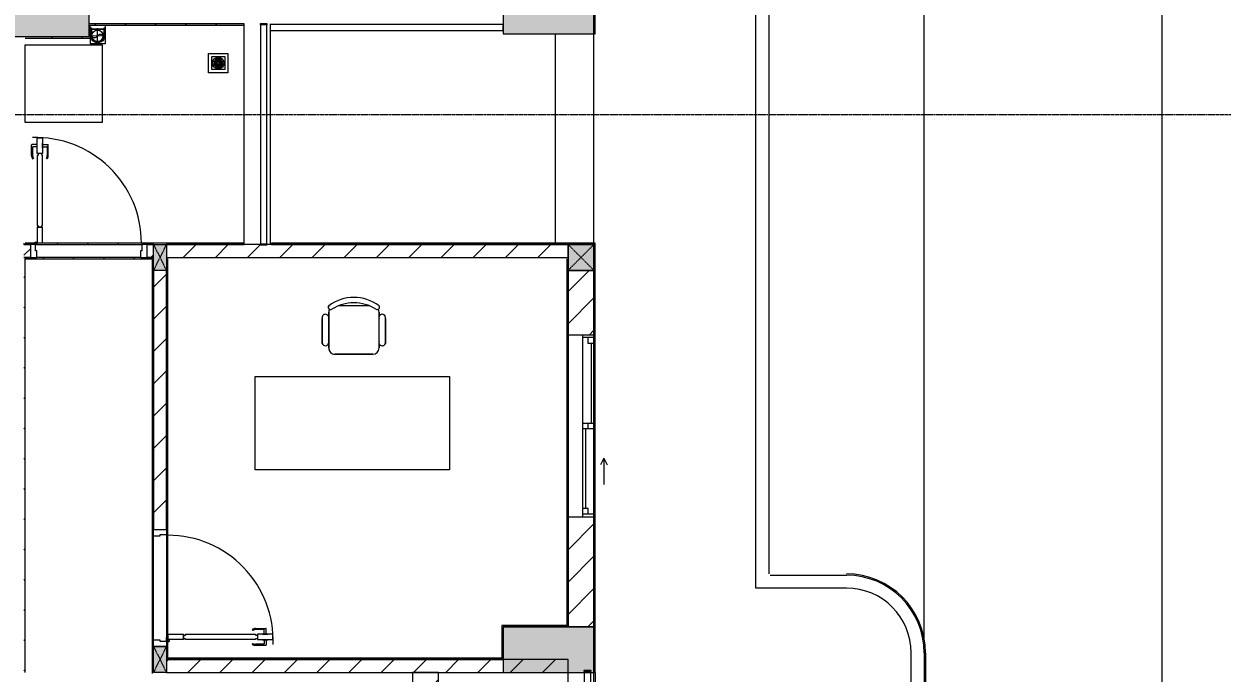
# Model space of a CAD drawing. Header units: millimetres. Extents: x 5356 to 209803, y -16346 to 109894.
# Drawn here: x 122853 to 132101, y 40232 to 45237 of the extents above; entities that cross this region are included whole.
import ezdxf

# ---------------------------------------------------------------- set-up
doc = ezdxf.new("R2010")
doc.units = ezdxf.units.MM
for name, pattern in [('Dash', [6, 3, -3]), ('Grid Line', [22.225, 12.7, -3.175, 3.175, -3.175]), ('IMPORT-CENTER _3_', [10.16, 6.35, -1.27, 1.27, -1.27])]:
    doc.linetypes.add(name, pattern=pattern)
for name, color, linetype, lineweight in [('0-1', 7, 'Continuous', 5), ('A-ANNO-DIMS', 211, 'Continuous', 9), ('A-ANNO-DIMS-220', 211, 'Continuous', 9), ('A-DETL-GENF-1', 9, 'Continuous', 9), ('A-DOOR-1', 9, 'Continuous', 9), ('A-FLOR', 192, 'Continuous', 9), ('A-FLOR-1', 9, 'Continuous', 9), ('A-FLOR-HRAL', 11, 'Continuous', 9), ('A-FLOR-HRAL-1', 9, 'Continuous', 9), ('A-GLAZ', 151, 'Continuous', 9), ('A-WALL', 113, 'Continuous', 9), ('A-WALL-1', 253, 'Continuous', 18), ('A-WALL-2', 9, 'Continuous', 9), ('A-WALL-3', 113, 'Continuous', 18), ('A-WALL-PATT-1', 10, 'Continuous', 9), ('A-WALL-PATT-2', 9, 'Continuous', 9), ('A-WALL-PATT-3', 111, 'Continuous', 9), ('G-IMPT', 8, 'Continuous', 9), ('G-IMPT-1', 9, 'Continuous', 9), ('G-IMPT-2', 8, 'IMPORT-CENTER _3_', 9), ('I-FURN', 30, 'Continuous', 9), ('I-FURN-1', 9, 'Continuous', 9), ('I-WALL-1', 253, 'Continuous', 18), ('I-WALL-3', 2, 'Continuous', 18), ('M-EQPM', 50, 'Continuous', 9), ('S-BEAM-1', 9, 'Continuous', 9), ('S-COLS', 52, 'Continuous', 9), ('S-COLS-1', 254, 'Continuous', 5), ('S-COLS-2', 253, 'Continuous', 18), ('S-COLS-3', 9, 'Continuous', 9), ('S-COLS-4', 52, 'Continuous', 18), ('S-COLS-5', 52, 'Dash', 9), ('S-COLS-HDLN', 52, 'Dash', 9), ('S-COLS-HDLN-1', 9, 'Dash', 9), ('S-GRID-1', 1, 'Grid Line', 9)]:
    doc.layers.add(name, color=color, linetype=linetype, lineweight=lineweight)
doc.styles.add('Arial_2', font='arial_0.ttf', dxfattribs={"width": 0.9, "height": 660})
doc.dimstyles.new('1_Dim_chi_tiet_khu_đất_2', dxfattribs={"dimscale": 304.8, "dimtxt": 673.371204, "dimasz": 0.866142, "dimexe": 0.721785, "dimexo": 0.0625, "dimgap": 0.072178, "dimtad": 1, "dimdec": 0, "dimrnd": 5, "dimzin": 0, "dimdsep": 46, "dimtxsty": 'Arial_2', "dimblk1": 'OBLIQUE', "dimblk2": 'OBLIQUE', "dimsah": 1, "dimcen": 0.09, "dimdle": 0.721785, "dimazin": 0, "dimtfac": 1, "dimtdec": 4, "dimtix": 1, "dimtmove": 0, "dimatfit": 3, "dimfxl": 2.165354, "dimfxlon": 1, "dimtvp": 1, "dimtolj": 1, "dimtzin": 0, "dimarcsym": 2})
pattern_1 = [(45, (0, 0), (-124.4508, 124.4508), [])]
pattern_2 = [(45, (0, 0), (-116.67262, 116.67262), [])]

# ---------------------------------------------------------------- blocks, each defined once
blk = doc.blocks.new('M_Concrete-Rectangular-Column2 - 400x1300-812637-TKCS_MB ĐỊNH VỊ MỐC TỌA ĐỘ CÔNG TRÌNH')
at = {"layer": 'S-COLS-3'}
blk.add_hatch(color=256, dxfattribs=at).paths.add_polyline_path([(-650, 200), (-650, -200), (650, -200), (650, 200), (164.4, 200)])
at = {"layer": 'S-COLS-2'}
for p, q in [((-650, 200), (650, 200)), ((-650, -200), (-650, 200)), ((650, 200), (650, -200)), ((650, -200), (-650, -200))]:
    blk.add_line(p, q, dxfattribs=at)
blk = doc.blocks.new('NCV_TKTC_KET CAU_rvt-1-TKCS_MB ĐỊNH VỊ MỐC TỌA ĐỘ CÔNG TRÌNH')
at = {"layer": 'S-COLS-1'}
blk.add_hatch(color=256, dxfattribs=at).paths.add_polyline_path([(127227.6, 45161.9), (127252.6, 45161.9), (127252.6, 45511.9), (127227.6, 45511.9), (127227.6, 45506.9), (127177.6, 45506.9), (127177.6, 45511.9), (126552.6, 45511.9), (126552.6, 45161.9), (127177.6, 45161.9)])
h = blk.add_hatch(color=256, dxfattribs=at)
h.paths.add_polyline_path([(126552.4, 40236.9), (127252.4, 40236.9), (127252.4, 40586.9), (126552.4, 40586.9)])
h.paths.add_polyline_path([(127227.6, 40243.7), (127177.6, 40243.7), (127177.6, 40253.7), (127227.6, 40253.7)])
at = {"layer": 'A-FLOR-1'}
for p, q in [((124752.6, 45235.3), (126552.6, 45235.3)), ((127252.6, 43546.9), (127252.6, 45161.9)), ((127252.5, 40236.9), (127252.5, 40586.9))]:
    blk.add_line(p, q, dxfattribs=at)
at = {"layer": 'S-BEAM-1'}
for p, q in [((126552.5, 45186.9), (126552.5, 45235.3)), ((124752.6, 45186.9), (126552.5, 45186.9)), ((126952.6, 45161.9), (126952.6, 43546.9)), ((127252.6, 43546.9), (127252.6, 45161.9))]:
    blk.add_line(p, q, dxfattribs=at)
at = {"layer": 'S-COLS-2'}
for p, q in [((126552.6, 45511.9), (126552.6, 45161.9)), ((127252.6, 45161.9), (127252.6, 45511.9)), ((126552.6, 45161.9), (127252.6, 45161.9)), ((127252.4, 40586.9), (126552.4, 40586.9)), ((126552.4, 40586.9), (126552.4, 40236.9)), ((127252.4, 40236.9), (127252.4, 40586.9)), ((126552.4, 40236.9), (127252.4, 40236.9))]:
    blk.add_line(p, q, dxfattribs=at)
at = {"layer": 'S-COLS-3'}
blk.add_blockref('M_Concrete-Rectangular-Column2 - 400x1300-812637-TKCS_MB ĐỊNH VỊ MỐC TỌA ĐỘ CÔNG TRÌNH', (122702.6, 45336.9), dxfattribs=at)
blk = doc.blocks.new('DOOR_CW_01 CANH MO-PANEL KINH - DIW_01-900x2200-CỬA GỖ VÂN LAMINATE-553375-TKCS_MB ĐỊNH VỊ MỐC TỌA ĐỘ CÔNG TRÌNH')
at = {"layer": 'A-DETL-GENF-1'}
for p, q in [((-397, -182), (-397, -62)), ((-397, -62), (-357, -62)), ((-357, -62), (-357, -182)), ((-357, -182), (-397, -182)), ((-391, -196), (-391, -182)), ((-391, -182), (-363, -182)), ((-363, -182), (-363, -196)), ((-397, -196), (-391, -196)), ((-397, -738), (-397, -196)), ((-357, -196), (-363, -196)), ((-357, -196), (-357, -738)), ((-442, -737), (-442, -816.5)), ((-434, -799.5), (-434, -737)), ((-433.9, -711.2), (-427.3, -715.8)), ((-397, -738), (-391, -738)), ((-391, -752), (-391, -738)), ((-357, -738), (-363, -738)), ((-363, -738), (-363, -752)), ((-320.1, -711.2), (-326.7, -715.8)), ((-320, -799.5), (-320, -737)), ((-312, -737), (-312, -816.5)), ((-399, -820.5), (-438, -820.5)), ((-399, -803.5), (-430, -803.5)), ((-399, -792.2), (-399, -831.8)), ((-397, -792.2), (-399, -792.2)), ((-399, -831.8), (-397, -831.8)), ((-357, -752), (-397, -752)), ((-397, -752), (-397, -872)), ((-397, -792.2), (-397, -831.8)), ((-363, -752), (-391, -752)), ((-357, -872), (-357, -752)), ((-357, -792.2), (-357, -831.8)), ((-357, -792.2), (-355, -792.2)), ((-355, -831.8), (-357, -831.8)), ((-355, -792.2), (-355, -831.8)), ((-355, -803.5), (-324, -803.5)), ((-355, -820.5), (-316, -820.5)), ((-397, -872), (-357, -872))]:
    blk.add_line(p, q, dxfattribs=at)
blk.add_circle((-407, -60), 10, dxfattribs=at)
for centre, radius, start, end in [((-407, -60), 814, 268, 0), ((-397, -737), 45, 145, 180), ((-397, -737), 37, 145, 180), ((-357, -737), 37, 0, 35), ((-357, -737), 45, 360, 35), ((-438, -816.5), 4, 180, 270), ((-430, -799.5), 4, 180, 270), ((-324, -799.5), 4, 270, 0), ((-316, -816.5), 4, 270, 0)]:
    blk.add_arc(centre, radius, start, end, dxfattribs=at)
at = {"layer": 'A-DOOR-1'}
for p, q in [((-450, -50), (-450, 50)), ((-450, 50), (-400, 50)), ((-400, 50), (-400, 0)), ((400, 0), (400, 50)), ((400, 50), (450, 50)), ((450, 50), (450, -50)), ((-410, -50), (-450, -50)), ((-410, 0), (-410, -50)), ((-400, 0), (-410, 0)), ((-407, -50), (-382, -50)), ((410, 0), (400, 0)), ((410, -50), (410, 0)), ((450, -50), (410, -50))]:
    blk.add_line(p, q, dxfattribs=at)
blk = doc.blocks.new('BAN LV A - BAN LV A_dwg_ban hoc2-348006-TKCS_MB ĐỊNH VỊ MỐC TỌA ĐỘ CÔNG TRÌNH')
at = {"layer": 'I-FURN'}
for p, q in [((-194.4, 388.8), (-194.4, 113.4)), ((145.8, 437.4), (-145.8, 437.4)), ((194.4, 113.4), (194.4, 388.8)), ((-243, 354.4), (-243, 162)), ((194.4, 351.4), (194.4, 150.8)), ((243.7, 162), (243.7, 354.4)), ((-120.5, 64.8), (120.5, 64.8))]:
    blk.add_line(p, q, dxfattribs=at)
at = {"layer": 'I-FURN', "flags": 128}
blk.add_lwpolyline([(-737.8, 610.5), (-737.8, 1330.5), (-154.9, 1330.5), (762.2, 1330.5), (762.2, 610.5)], close=True, dxfattribs=at)
at = {"layer": 'I-FURN'}
for centre, radius, start, end in [((-218.7, 347.3), 25.3, 343.7398, 163.7398), ((-145.8, 388.8), 48.6, 90, 180), ((145.8, 388.8), 48.6, 360, 90), ((219.4, 347.3), 25.3, 16.2602, 170.70537), ((-218.7, 154.9), 25.3, 163.7398, 16.2602), ((-180.2, 75.4), 17.8, 57.97259, 216.69006), ((-145.8, 113.4), 48.6, 180, 207.58444), ((180.2, 75.4), 17.8, 323.30994, 122.02741), ((145.8, 113.4), 48.6, 332.41556, 0), ((219.4, 154.9), 25.3, 189.29463, 16.2602), ((0, 324), 324, 233.1301, 306.8699), ((0, 359.3), 318.2, 237.57575, 302.42425)]:
    blk.add_arc(centre, radius, start, end, dxfattribs=at)
blk = doc.blocks.new('BAN LV A - BAN LV A_dwg-348005-TKCS_MB ĐỊNH VỊ MỐC TỌA ĐỘ CÔNG TRÌNH')
at = {"extrusion": (0, 0, -1), "zscale": -1, "rotation": 180}
blk.add_blockref('BAN LV A - BAN LV A_dwg_ban hoc2-348006-TKCS_MB ĐỊNH VỊ MỐC TỌA ĐỘ CÔNG TRÌNH', (-729, 1383.7), dxfattribs=at)
blk = doc.blocks.new('BAN LV A - BAN LV A-401069-TKCS_MB ĐỊNH VỊ MỐC TỌA ĐỘ CÔNG TRÌNH')
at = {"layer": 'I-FURN-1'}
for p, q in [((-8.8, -53.2), (1491.2, -53.2)), ((-8.8, -773.2), (-8.8, -53.2)), ((1491.2, -53.2), (1491.2, -773.2)), ((1491.2, -773.2), (-8.8, -773.2)), ((534.6, -1029.3), (534.6, -994.9)), ((583.2, -946.3), (874.8, -946.3)), ((923.4, -994.9), (923.4, -1032.3)), ((486, -1221.7), (486, -1029.3)), ((972.7, -1029.3), (972.7, -1221.7)), ((534.6, -1270.3), (534.6, -1235.9)), ((923.4, -1232.9), (923.4, -1270.3))]:
    blk.add_line(p, q, dxfattribs=at)
for centre, radius, start, end in [((510.3, -1036.4), 25.3, 16.2602, 163.7398), ((583.2, -994.9), 48.6, 90, 180), ((874.8, -994.9), 48.6, 0, 90), ((948.4, -1036.4), 25.3, 16.2602, 170.70537), ((510.3, -1228.8), 25.3, 163.7398, 343.7398), ((548.9, -1308.3), 17.8, 119.40397, 216.69006), ((583.2, -1270.3), 48.6, 180, 207.58444), ((874.8, -1270.3), 48.6, 332.41556, 0), ((909.2, -1308.3), 17.8, 323.30994, 60.59603), ((948.4, -1228.8), 25.3, 189.29463, 16.2602), ((729, -1059.7), 324, 233.1301, 306.8699)]:
    blk.add_arc(centre, radius, start, end, dxfattribs=at)
at = {"extrusion": (0, 0, -1), "zscale": -1, "rotation": 180}
blk.add_blockref('BAN LV A - BAN LV A_dwg-348005-TKCS_MB ĐỊNH VỊ MỐC TỌA ĐỘ CÔNG TRÌNH', (0, 0), dxfattribs=at)
blk = doc.blocks.new('MAY GIAT - MAY GIAT_dwg-V84-TKCS_MB ĐỊNH VỊ MỐC TỌA ĐỘ CÔNG TRÌNH')
at = {"layer": 'G-IMPT-1', "flags": 128}
blk.add_lwpolyline([(5, 596.6), (5, 2.3), (605, 2.3), (605, 596.6)], close=True, dxfattribs=at)
blk = doc.blocks.new('MAY GIAT - MAY GIAT-V89-TKCS_MB ĐỊNH VỊ MỐC TỌA ĐỘ CÔNG TRÌNH')
at = {"layer": 'I-FURN-1'}
for p, q in [((5, -2.3), (605, -2.3)), ((5, -596.6), (5, -2.3)), ((605, -2.3), (605, -596.6)), ((605, -596.6), (5, -596.6))]:
    blk.add_line(p, q, dxfattribs=at)
at = {"extrusion": (0, 0, -1), "zscale": -1, "rotation": 180}
blk.add_blockref('MAY GIAT - MAY GIAT_dwg-V84-TKCS_MB ĐỊNH VỊ MỐC TỌA ĐỘ CÔNG TRÌNH', (0, 0), dxfattribs=at)
blk = doc.blocks.new('Railing - 50 x 10mm-457210-TKCS_MB ĐỊNH VỊ MỐC TỌA ĐỘ CÔNG TRÌNH')
at = {"layer": 'A-FLOR-HRAL-1'}
for p, q in [((25, 5), (-25, 5)), ((-25, 5), (-25, -5)), ((25, -5), (25, 5)), ((-25, -5), (25, -5))]:
    blk.add_line(p, q, dxfattribs=at)
blk = doc.blocks.new('Railing - Railing-852084-TKCS_MB ĐỊNH VỊ MỐC TỌA ĐỘ CÔNG TRÌNH')
at = {"layer": 'A-FLOR-HRAL-1'}
for p, q in [((101769.1, 35969.6), (101769.1, 34280.8)), ((101819.1, 34280.8), (101819.1, 35969.6))]:
    blk.add_line(p, q, dxfattribs=at)
at = {"extrusion": (0, 0, -1), "zscale": -1}
for p in [(-101794.1, 35974.6), (-101794.1, 34275.8)]:
    blk.add_blockref('Railing - 50 x 10mm-457210-TKCS_MB ĐỊNH VỊ MỐC TỌA ĐỘ CÔNG TRÌNH', p, dxfattribs=at)
blk = doc.blocks.new('G1_SOF - BO TRU - 100x200-V64-TKCS_MB ĐỊNH VỊ MỐC TỌA ĐỘ CÔNG TRÌNH')
at = {"layer": 'S-COLS-3'}
blk.add_hatch(color=256, dxfattribs=at).paths.add_polyline_path([(-50, -100), (50, -100), (50, 100), (-50, 100)])
at = {"layer": 'S-COLS-2'}
for p, q in [((-50, 100), (50, 100)), ((-50, -100), (-50, 100)), ((50, 100), (50, -100)), ((50, -100), (-50, -100))]:
    blk.add_line(p, q, dxfattribs=at)
at = {"layer": 'S-COLS-HDLN-1'}
for p, q in [((50, -100), (-50, 100)), ((-50, -100), (50, 100))]:
    blk.add_line(p, q, dxfattribs=at)
blk = doc.blocks.new('DOOR_CW_01 CANH MO-PANEL KINH - DIG_01-900x2200-CỬA NHÔM KÍNH-400868-TKCS_MB ĐỊNH VỊ MỐC TỌA ĐỘ CÔNG TRÌNH')
at = {"layer": 'A-DETL-GENF-1'}
for p, q in [((-397, 872), (-357, 872)), ((-397, 752), (-397, 872)), ((-357, 872), (-357, 752)), ((-442, 737), (-442, 816.5)), ((-399, 820.5), (-438, 820.5)), ((-434, 799.5), (-434, 737)), ((-399, 803.5), (-430, 803.5)), ((-399, 831.8), (-397, 831.8)), ((-399, 792.2), (-399, 831.8)), ((-397, 792.2), (-399, 792.2)), ((-397, 792.2), (-397, 831.8)), ((-357, 752), (-397, 752)), ((-363, 752), (-391, 752)), ((-391, 752), (-391, 738)), ((-363, 738), (-363, 752)), ((-357, 792.2), (-357, 831.8)), ((-355, 831.8), (-357, 831.8)), ((-357, 792.2), (-355, 792.2)), ((-355, 792.2), (-355, 831.8)), ((-355, 820.5), (-316, 820.5)), ((-355, 803.5), (-324, 803.5)), ((-320, 799.5), (-320, 737)), ((-312, 737), (-312, 816.5)), ((-433.9, 711.2), (-427.3, 715.8)), ((-397, 738), (-391, 738)), ((-397, 738), (-397, 196)), ((-357, 738), (-363, 738)), ((-357, 196), (-357, 738)), ((-320.1, 711.2), (-326.7, 715.8)), ((-397, 196), (-391, 196)), ((-391, 196), (-391, 182)), ((-357, 196), (-363, 196)), ((-363, 182), (-363, 196)), ((-357, 182), (-397, 182)), ((-397, 182), (-397, 62)), ((-391, 182), (-363, 182)), ((-357, 62), (-357, 182)), ((-397, 62), (-357, 62))]:
    blk.add_line(p, q, dxfattribs=at)
blk.add_circle((-407, 60), 10, dxfattribs=at)
for centre, radius, start, end in [((-407, 60), 814, 360, 92), ((-438, 816.5), 4, 90, 180), ((-430, 799.5), 4, 90, 180), ((-324, 799.5), 4, 360, 90), ((-316, 816.5), 4, 0, 90), ((-397, 737), 45, 180, 215), ((-397, 737), 37, 180, 215), ((-357, 737), 37, 325, 0), ((-357, 737), 45, 325, 0)]:
    blk.add_arc(centre, radius, start, end, dxfattribs=at)
at = {"layer": 'A-DOOR-1'}
for p, q in [((-410, 50), (-450, 50)), ((-450, 50), (-450, -50)), ((-410, 0), (-410, 50)), ((-400, 0), (-410, 0)), ((-407, 50), (-382, 50)), ((-400, -50), (-400, 0)), ((410, 0), (400, 0)), ((400, 0), (400, -50)), ((450, 50), (410, 50)), ((410, 50), (410, 0)), ((450, -50), (450, 50)), ((-450, -50), (-400, -50)), ((400, -50), (450, -50))]:
    blk.add_line(p, q, dxfattribs=at)
blk = doc.blocks.new('NCV_TKTC_TANG 1_rvt-1-TKCS_MB ĐỊNH VỊ MỐC TỌA ĐỘ CÔNG TRÌNH')
at = {"layer": 'A-WALL-PATT-1'}
h = blk.add_hatch(dxfattribs=at)
h.set_pattern_fill('FP_2', color=256, style=0, pattern_type=2)
h.set_pattern_definition(pattern_1)
h.paths.add_polyline_path([(123852.6, 43436.9), (123852.6, 43536.9), (123802.6, 43536.9), (123802.6, 43436.9)])
h.paths.add_polyline_path([(122852.6, 43436.9), (122902.6, 43436.9), (122902.6, 43536.9), (122852.6, 43536.9), (122852.6, 43486.9)])
h = blk.add_hatch(dxfattribs=at)
h.set_pattern_fill('FP_2', color=256, style=0, pattern_type=2)
h.set_pattern_definition(pattern_1)
h.paths.add_polyline_path([(123952.6, 43436.9), (127052.6, 43436.9), (127052.6, 43536.9), (124727.6, 43536.9), (124727.6, 43531.5), (124677.6, 43531.5), (124677.6, 43536.9), (123952.6, 43536.9)])
h = blk.add_hatch(dxfattribs=at)
h.set_pattern_fill('FP_2', color=256, style=0, pattern_type=2)
h.set_pattern_definition(pattern_1)
h.paths.add_polyline_path([(123952.6, 41337.3), (123952.6, 43336.5), (123852.6, 43336.5), (123852.6, 41337.3), (123902.6, 41337.3)])
h = blk.add_hatch(dxfattribs=at)
h.set_pattern_fill('FP_2', color=256, style=0, pattern_type=2)
h.set_pattern_definition(pattern_1)
h.paths.add_polyline_path([(123952.6, 40236.9), (127052.6, 40236.9), (127052.6, 40336.9), (123952.6, 40336.9)])
at = {"layer": 'A-WALL-PATT-2'}
h = blk.add_hatch(dxfattribs=at)
h.set_pattern_fill('FP_3', color=256, style=0, pattern_type=2)
h.set_pattern_definition(pattern_2)
h.paths.add_polyline_path([(123373.7, 45226.9), (124552.6, 45226.9), (124552.6, 45236.9), (123352.6, 45236.9), (123352.6, 45226.9), (123362.6, 45226.9)])
h = blk.add_hatch(dxfattribs=at)
h.set_pattern_fill('FP_3', color=256, style=0, pattern_type=2)
h.set_pattern_definition(pattern_2)
h.paths.add_polyline_path([(123352.6, 45136.9), (123362.6, 45136.9), (123362.6, 45226.9), (123352.6, 45226.9)])
h = blk.add_hatch(dxfattribs=at)
h.set_pattern_fill('FP_3', color=256, style=0, pattern_type=2)
h.set_pattern_definition(pattern_2)
h.paths.add_polyline_path([(123362.6, 45126.9), (123362.6, 45136.9), (122862.6, 45136.9), (122862.6, 45126.9), (123352.6, 45126.9)])
h = blk.add_hatch(dxfattribs=at)
h.set_pattern_fill('FP_3', color=256, style=0, pattern_type=2)
h.set_pattern_definition(pattern_2)
h.paths.add_polyline_path([(123802.6, 43536.9), (124552.6, 43536.9), (124552.6, 43546.9), (122852.6, 43546.9), (122852.6, 43536.9), (123762.6, 43536.9)])
h = blk.add_hatch(dxfattribs=at)
h.set_pattern_fill('FP_3', color=256, style=0, pattern_type=2)
h.set_pattern_definition(pattern_2)
h.paths.add_polyline_path([(122862.6, 40236.9), (122862.6, 43436.9), (122852.6, 43436.9), (122852.6, 40236.9)])
h = blk.add_hatch(dxfattribs=at)
h.set_pattern_fill('FP_3', color=256, style=0, pattern_type=2)
h.set_pattern_definition(pattern_2)
h.paths.add_polyline_path([(122862.6, 43426.9), (123842.6, 43426.9), (123842.6, 43436.9), (122862.6, 43436.9)])
h = blk.add_hatch(dxfattribs=at)
h.set_pattern_fill('FP_3', color=256, style=0, pattern_type=2)
h.set_pattern_definition(pattern_2)
h.paths.add_polyline_path([(123852.6, 40226.9), (123852.6, 43436.9), (123842.6, 43436.9), (123842.6, 40226.9)])
h = blk.add_hatch(dxfattribs=at)
h.set_pattern_fill('FP_3', color=256, style=0, pattern_type=2)
h.set_pattern_definition(pattern_2)
h.paths.add_polyline_path([(123952.6, 40346.9), (123962.6, 40346.9), (123962.6, 43426.9), (123952.6, 43426.9), (123952.6, 40436.9)])
h = blk.add_hatch(dxfattribs=at)
h.set_pattern_fill('FP_3', color=256, style=0, pattern_type=2)
h.set_pattern_definition(pattern_2)
h.paths.add_polyline_path([(127042.6, 40586.9), (127052.6, 40586.9), (127052.6, 43426.9), (127042.6, 43426.9), (127042.6, 40596.9)])
h = blk.add_hatch(dxfattribs=at)
h.set_pattern_fill('FP_3', color=256, style=0, pattern_type=2)
h.set_pattern_definition(pattern_2)
h.paths.add_polyline_path([(126542.6, 40586.9), (127042.6, 40586.9), (127042.6, 40596.9), (126542.6, 40596.9)])
h = blk.add_hatch(dxfattribs=at)
h.set_pattern_fill('FP_3', color=256, style=0, pattern_type=2)
h.set_pattern_definition(pattern_2)
h.paths.add_polyline_path([(126552.6, 40346.9), (126552.6, 40586.9), (126542.6, 40586.9), (126542.6, 40346.9)])
h = blk.add_hatch(dxfattribs=at)
h.set_pattern_fill('FP_3', color=256, style=0, pattern_type=2)
h.set_pattern_definition(pattern_2)
h.paths.add_polyline_path([(123978.9, 40336.9), (126552.6, 40336.9), (126552.6, 40346.9), (123952.6, 40346.9), (123952.6, 40336.9)])
at = {"layer": 'A-WALL-1'}
for p, q in [((122902.6, 43536.9), (122852.6, 43536.9)), ((123852.6, 43536.9), (123802.6, 43536.9)), ((124677.6, 43536.9), (123952.6, 43536.9)), ((127052.6, 43536.9), (124727.6, 43536.9)), ((127052.6, 43436.9), (127052.6, 43536.9)), ((122852.6, 43436.9), (122902.6, 43436.9)), ((123802.6, 43436.9), (123852.6, 43436.9)), ((123952.6, 43436.9), (127052.6, 43436.9)), ((123852.6, 43336.5), (123852.6, 41337.3)), ((123952.6, 43336.5), (123852.6, 43336.5)), ((123952.6, 41337.3), (123952.6, 43336.5)), ((127052.6, 40336.9), (123952.6, 40336.9)), ((127052.6, 40236.9), (127052.6, 40336.9)), ((123952.6, 40236.9), (127052.6, 40236.9))]:
    blk.add_line(p, q, dxfattribs=at)
at = {"layer": 'A-WALL-2'}
for p, q in [((124552.6, 43546.9), (124552.6, 45226.9)), ((124752.6, 45236.9), (124752.6, 43536.9))]:
    blk.add_line(p, q, dxfattribs=at)
at = {"layer": 'I-WALL-1'}
for p, q in [((124552.6, 45236.9), (123352.6, 45236.9)), ((123362.6, 45226.9), (124552.6, 45226.9)), ((123362.6, 45136.9), (123362.6, 45226.9)), ((124552.6, 45226.9), (124552.6, 45236.9)), ((123362.6, 45126.9), (123362.6, 45136.9)), ((122862.6, 45126.9), (123362.6, 45126.9)), ((122852.6, 43546.9), (122852.6, 43536.9)), ((122852.6, 43536.9), (122902.6, 43536.9)), ((124552.6, 43546.9), (122862.6, 43546.9)), ((122942.6, 43536.9), (123762.6, 43536.9)), ((123802.6, 43536.9), (123852.6, 43536.9)), ((123952.6, 43536.9), (124552.6, 43536.9)), ((124552.6, 43536.9), (124552.6, 43546.9)), ((122862.6, 43436.9), (122852.6, 43436.9)), ((122902.6, 43436.9), (122862.6, 43436.9)), ((122862.6, 40236.9), (122862.6, 43426.9)), ((122862.6, 43426.9), (123842.6, 43426.9)), ((123752.6, 43436.9), (122952.6, 43436.9)), ((123842.6, 43436.9), (123802.6, 43436.9)), ((123852.6, 43436.9), (123842.6, 43436.9)), ((123842.6, 43426.9), (123842.6, 40226.9)), ((123962.6, 40346.9), (123962.6, 43426.9)), ((127042.6, 43426.9), (127042.6, 40596.9)), ((127052.6, 42837.4), (127052.6, 43426.9)), ((123852.6, 41337.3), (123852.6, 43336.9)), ((123952.6, 43336.9), (123952.6, 41337.3)), ((127052.6, 40586.9), (127052.6, 41437.4)), ((123852.6, 40487.3), (123852.6, 41287.3)), ((123952.6, 41297.3), (123952.6, 40477.3)), ((127042.6, 40596.9), (126542.6, 40596.9)), ((126542.6, 40596.9), (126542.6, 40586.9)), ((126542.6, 40586.9), (126542.6, 40346.9)), ((126552.6, 40586.9), (127042.6, 40586.9)), ((126552.6, 40346.9), (126552.6, 40586.9)), ((127042.6, 40586.9), (127052.6, 40586.9)), ((123952.6, 40336.9), (126552.6, 40336.9)), ((126542.6, 40346.9), (123962.6, 40346.9)), ((126552.6, 40336.9), (126552.6, 40346.9))]:
    blk.add_line(p, q, dxfattribs=at)
at = {"layer": 'A-DOOR-1'}
blk.add_blockref('DOOR_CW_01 CANH MO-PANEL KINH - DIG_01-900x2200-CỬA NHÔM KÍNH-400868-TKCS_MB ĐỊNH VỊ MỐC TỌA ĐỘ CÔNG TRÌNH', (123352.6, 43486.9), dxfattribs=at)
at = {"layer": 'A-DOOR-1', "rotation": 90.00000000000074}
blk.add_blockref('DOOR_CW_01 CANH MO-PANEL KINH - DIW_01-900x2200-CỬA GỖ VÂN LAMINATE-553375-TKCS_MB ĐỊNH VỊ MỐC TỌA ĐỘ CÔNG TRÌNH', (123902.6, 40887.3), dxfattribs=at)
at = {"layer": 'A-FLOR-HRAL-1'}
blk.add_blockref('Railing - Railing-852084-TKCS_MB ĐỊNH VỊ MỐC TỌA ĐỘ CÔNG TRÌNH', (22908.5, 9260.7), dxfattribs=at)
at = {"layer": 'I-FURN-1'}
for name, p, rotation in [('MAY GIAT - MAY GIAT-V89-TKCS_MB ĐỊNH VỊ MỐC TỌA ĐỘ CÔNG TRÌNH', (122860.3, 44471.5), 90.00000000000092), ('BAN LV A - BAN LV A-401069-TKCS_MB ĐỊNH VỊ MỐC TỌA ĐỘ CÔNG TRÌNH', (126128.2, 41744.2), 180)]:
    blk.add_blockref(name, p, dxfattribs=dict(at, rotation=rotation))
at = {"layer": 'S-COLS-3', "rotation": 180}
for p in [(123902.6, 43436.9), (123902.6, 40336.9)]:
    blk.add_blockref('G1_SOF - BO TRU - 100x200-V64-TKCS_MB ĐỊNH VỊ MỐC TỌA ĐỘ CÔNG TRÌNH', p, dxfattribs=at)
blk = doc.blocks.new('1_FAMILY RVT - W01-WxH 1400x1400xmm-389822-TKCS_MB ĐỊNH VỊ MỐC TỌA ĐỘ CÔNG TRÌNH')
at = {"layer": 'A-GLAZ'}
for p, q in [((248.4, 172.39), (299.2, 197.79)), ((-700, 96.19), (-700, -103.81)), ((700, 96.19), (-700, 96.19)), ((-700, 96.19), (-636.5, 96.19)), ((-680.95, 96.19), (-680.95, 7.29)), ((-636.5, 96.19), (-22.225, 96.19)), ((-636.5, 96.19), (-636.5, 51.74)), ((-22.225, 7.29), (-22.225, 96.19)), ((-22.225, 96.19), (22.225, 96.19)), ((22.225, 96.19), (680.95, 96.19)), ((22.225, 96.19), (22.225, 7.29)), ((248.4, 172.39), (299.2, 146.99)), ((248.4, 172.39), (451.6, 172.39)), ((680.95, 96.19), (700, 96.19)), ((680.95, 96.19), (680.95, 7.29)), ((700, -103.81), (700, 96.19)), ((-700, 7.29), (-680.95, 7.29)), ((-636.5, 51.74), (-680.95, 51.74)), ((-680.95, 7.29), (-22.225, 7.29)), ((-636.5, 73.965), (-22.225, 73.965)), ((22.225, 51.74), (-22.225, 51.74)), ((-22.225, 7.29), (22.225, 7.29)), ((22.225, 29.515), (636.5, 29.515)), ((22.225, 7.29), (636.5, 7.29)), ((636.5, 51.74), (636.5, 7.29)), ((680.95, 51.74), (636.5, 51.74)), ((636.5, 7.29), (700, 7.29)), ((-700, -103.81), (700, -103.81))]:
    blk.add_line(p, q, dxfattribs=at)
blk = doc.blocks.new('TKTC_XREF_251221_MB TANG 1 - TKTC_XREF_260130_MB TANG 1_dwg_CUM U_DN100-4202115-TKCS_MB ĐỊNH VỊ MỐC TỌA ĐỘ CÔNG TRÌNH')
at = {"layer": 'G-IMPT'}
blk.add_hatch(color=256, dxfattribs=at).paths.add_polyline_path([(0, -61), (0, -57), (15, -55), (28, -49), (40, -40), (49, -28), (55, -15), (57, 0), (55, 15), (49, 28), (40, 40), (28, 49), (15, 55), (0, 57), (0, 61), (16, 59), (36, 49), (43, 43), (53, 30), (59, 16), (61, 0), (59, -16), (53, -30), (43, -43), (30, -53), (16, -59)])
for p, q in [((-79, 67), (-79, 63)), ((-77, 67), (-77, 63)), ((-75, 67), (-75, 63)), ((-73, 69), (-73, 61)), ((-67, 68), (-72, 68)), ((-67, 62), (-72, 62)), ((-65, 69), (0, 69)), ((-79, -63), (-79, -67)), ((-77, -63), (-77, -67)), ((-75, -63), (-75, -67)), ((-73, -61), (-73, -69)), ((-67, -62), (-72, -62)), ((-67, -68), (-72, -68)), ((-65, -69), (0, -69))]:
    blk.add_line(p, q, dxfattribs=at)
at = {"layer": 'G-IMPT', "flags": 128}
for points in [[(-73, 68), (-78, 68), (-78, 62), (-73, 62)], [(-72, 59), (-67, 59), (-67, 71), (-72, 71)], [(-67, 71), (-67, 73), (-65, 73), (-65, 57), (-67, 57), (-67, 59)], [(-65, 61), (0, 61), (0, 57)], [(-73, -62), (-78, -62), (-78, -68), (-73, -68)], [(-72, -71), (-67, -71), (-67, -59), (-72, -59)], [(-67, -59), (-67, -57), (-65, -57), (-65, -73), (-67, -73), (-67, -71)], [(-65, -61), (0, -61), (0, -57)]]:
    blk.add_lwpolyline(points, dxfattribs=at)
at = {"layer": 'G-IMPT'}
for centre, radius, start, end in [((-78, 67), 0.96, 90, 180), ((-78, 63), 0.96, 180, 270), ((-71, 69), 1.56, 112.6199, 247.3801), ((-68, 65), 4.8, 143.1301, 216.8699), ((-71, 61), 1.56, 112.6199, 247.3801), ((0, 0), 69, 270, 90), ((0, 0), 61, 270, 90), ((0, 0), 57, 270, 90), ((-78, -63), 0.96, 90, 180), ((-78, -67), 0.96, 180, 270), ((-71, -61), 1.56, 112.6199, 247.3801), ((-68, -65), 4.8, 143.1301, 216.8699), ((-71, -69), 1.56, 112.6199, 247.3801)]:
    blk.add_arc(centre, radius, start, end, dxfattribs=at)
blk = doc.blocks.new('TKTC_XREF_251221_MB TANG 1 - TKTC_XREF_260130_MB TANG 1_dwg_$cc-V270-TKCS_MB ĐỊNH VỊ MỐC TỌA ĐỘ CÔNG TRÌNH')
at = {"layer": 'G-IMPT'}
blk.add_circle((0, 0), 0.5, dxfattribs=at)
for centre, radius, start, end in [((0, 0), 0.5, 90, 270), ((0.19, 0.25), 0.313, 126.8699, 233.1301), ((-0.19, -0.25), 0.313, 306.8699, 53.1301)]:
    blk.add_arc(centre, radius, start, end, dxfattribs=at)
at = {"layer": 'G-IMPT-2'}
for p, q in [((-0.67, 0), (0.67, 0)), ((0, -0.67), (0, 0.64))]:
    blk.add_line(p, q, dxfattribs=at)
blk = doc.blocks.new('TKTC_XREF_251221_MB TANG 1 - TKTC_XREF_260130_MB TANG 1_dwg_THU NUOC - THU NUOC-444531-TKCS_MB TẦNG 1-4202124-TKCS_MB ĐỊNH VỊ MỐC TỌA ĐỘ CÔNG TRÌNH')
at = {"layer": 'M-EQPM'}
for p, q in [((-23.3, 10.8), (40.9, 10.8)), ((40.9, 4.8), (-23.3, 4.8)), ((-11, 23.3), (28.5, 23.3)), ((28.5, 17.3), (-11, 17.3)), ((-1.1, 35.6), (18.5, 35.6)), ((18.5, 29.6), (-1.1, 29.6)), ((-23.3, -13.6), (40.9, -13.6)), ((40.9, -19.6), (-23.3, -19.6)), ((-11, -26.1), (28.5, -26.1)), ((28.5, -32.1), (-11, -32.1)), ((-1.1, -38.5), (18.5, -38.5)), ((18.5, -44.5), (-1.1, -44.5))]:
    blk.add_line(p, q, dxfattribs=at)
at = {"layer": 'M-EQPM', "flags": 128}
for points in [[(83.7, -79.4), (83.7, 70.6), (-66.3, 70.6), (-66.3, -79.4)], [(58.7, -54.4), (58.7, 45.6), (-41.3, 45.6), (-41.3, -54.4)]]:
    blk.add_lwpolyline(points, close=True, dxfattribs=at)
for points in [[(-23.3, -1.2), (0.7, -1.2), (0.7, -7.2), (-23.3, -7.2)], [(40.9, -7.2), (16.7, -7.2), (16.7, -1.2), (40.9, -1.2)]]:
    blk.add_lwpolyline(points, dxfattribs=at)
at = {"layer": 'M-EQPM'}
for centre, radius, start, end in [((8.7, -4.4), 45, 360, 180), ((8.7, -4.4), 45, 360, 180), ((-23.3, 7.8), 3, 90, 270), ((-11, 20.3), 3, 90, 270), ((-1.1, 32.6), 3, 90, 270), ((18.5, 32.6), 3, 270, 90), ((28.5, 20.3), 3, 270, 90), ((40.9, 7.8), 3, 270, 90), ((8.7, -4.4), 45, 180, 360), ((8.7, -4.4), 45, 180, 360), ((-23.3, -4.2), 3, 90, 270), ((-23.3, -16.6), 3, 90, 270), ((-11, -29.1), 3, 90, 270), ((-1.1, -41.5), 3, 90, 270), ((18.5, -41.5), 3, 270, 90), ((28.5, -29.1), 3, 270, 90), ((40.9, -4.2), 3, 270, 90), ((40.9, -16.6), 3, 270, 90)]:
    blk.add_arc(centre, radius, start, end, dxfattribs=at)
blk = doc.blocks.new('TKTC_XREF_251221_MB TANG 1 - TKTC_XREF_260130_MB TANG 1_dwg-4202109-TKCS_MB ĐỊNH VỊ MỐC TỌA ĐỘ CÔNG TRÌNH')
at = {"layer": 'G-IMPT'}
for p, q in [((-79789.2, -356219.6), (-79789.2, -356259.2)), ((-75899.1, -357799.7), (-75899.1, -356184.7)), ((-75899.1, -360909.3), (-75899.1, -360759.7))]:
    blk.add_line(p, q, dxfattribs=at)
at = {"layer": 'G-IMPT', "flags": 128}
for points in [[(-79789.1, -356149.3), (-79669.4, -356149.3), (-79669.4, -356119.7)], [(-79789.2, -356259.2), (-79669.6, -356259.2), (-79669.6, -356149.3), (-79789.1, -356149.3)]]:
    blk.add_lwpolyline(points, dxfattribs=at)
at = {"xscale": 90.0000000000512, "yscale": 90.0000000000512, "zscale": 90.0000000000512, "rotation": 90.37402677993764}
blk.add_blockref('TKTC_XREF_251221_MB TANG 1 - TKTC_XREF_260130_MB TANG 1_dwg_$cc-V270-TKCS_MB ĐỊNH VỊ MỐC TỌA ĐỘ CÔNG TRÌNH', (-79731.6, -356202.2), dxfattribs=at)
at = {"extrusion": (0, 0, -1), "xscale": 0.7894736842105242, "yscale": 0.7894736842105242, "zscale": -0.7894736842105242, "rotation": 269.999999998444}
blk.add_blockref('TKTC_XREF_251221_MB TANG 1 - TKTC_XREF_260130_MB TANG 1_dwg_CUM U_DN100-4202115-TKCS_MB ĐỊNH VỊ MỐC TỌA ĐỘ CÔNG TRÌNH', (79729.8, -356200.7), dxfattribs=at)
at = {"extrusion": (0, 0, -1), "zscale": -1}
blk.add_blockref('TKTC_XREF_251221_MB TANG 1 - TKTC_XREF_260130_MB TANG 1_dwg_THU NUOC - THU NUOC-444531-TKCS_MB TẦNG 1-4202124-TKCS_MB ĐỊNH VỊ MỐC TỌA ĐỘ CÔNG TRÌNH', (78790.5, -356407), dxfattribs=at)
blk = doc.blocks.new('TKTC_XREF_251221_MB TANG 1 - TKTC_XREF_251221_MB TANG 1-2038492-TKCS_MB ĐỊNH VỊ MỐC TỌA ĐỘ CÔNG TRÌNH')
blk.add_blockref('TKTC_XREF_251221_MB TANG 1 - TKTC_XREF_260130_MB TANG 1_dwg-4202109-TKCS_MB ĐỊNH VỊ MỐC TỌA ĐỘ CÔNG TRÌNH', (169499.1, 384109.7))
blk = doc.blocks.new('G1_SOF - BO TRU - 200x200-3051103-TKCS_MB ĐỊNH VỊ MỐC TỌA ĐỘ CÔNG TRÌNH')
at = {"layer": 'S-COLS-HDLN'}
for p, q in [((-100, -100), (100, 100)), ((100, -100), (-100, 100))]:
    blk.add_line(p, q, dxfattribs=at)
blk = doc.blocks.new('Railing - 50 x 10mm-1251311-TKCS_MB ĐỊNH VỊ MỐC TỌA ĐỘ CÔNG TRÌNH')
at = {"layer": 'A-FLOR-HRAL'}
for p, q in [((25, 5), (-25, 5)), ((-25, 5), (-25, -5)), ((25, -5), (25, 5)), ((-25, -5), (25, -5))]:
    blk.add_line(p, q, dxfattribs=at)
blk = doc.blocks.new('Railing - Railing-3224971-TKCS_MB ĐỊNH VỊ MỐC TỌA ĐỘ CÔNG TRÌNH')
at = {"layer": 'A-FLOR-HRAL'}
for p, q in [((127177.6, 40236.9), (127177.6, 37391.9)), ((127227.6, 37391.9), (127227.6, 40236.9))]:
    blk.add_line(p, q, dxfattribs=at)
at = {"extrusion": (0, 0, -1), "zscale": -1}
for p in [(-127202.6, 40248.7), (-127202.6, 37386.9)]:
    blk.add_blockref('Railing - 50 x 10mm-1251311-TKCS_MB ĐỊNH VỊ MỐC TỌA ĐỘ CÔNG TRÌNH', p, dxfattribs=at)
blk = doc.blocks.new('DIMBLOCK10-TKCS_MB ĐỊNH VỊ MỐC TỌA ĐỘ CÔNG TRÌNH')
at = {"layer": 'A-ANNO-DIMS-220'}
for p, q in [((131637.9, 17016.9), (131637.9, 78456.9)), ((130977.9, 78236.9), (131857.9, 78236.9)), ((131637.9, 78236.9), (130977.9, 78236.9)), ((130977.9, 17236.9), (131857.9, 17236.9)), ((131637.9, 17236.9), (130977.9, 17236.9))]:
    blk.add_line(p, q, dxfattribs=at)
at = {"layer": 'A-ANNO-DIMS-220', "lineweight": 25}
for p, q in [((131637.9, 78236.9), (131505.9, 78368.9)), ((131637.9, 78236.9), (131769.9, 78104.9)), ((131637.9, 17236.9), (131505.9, 17368.9)), ((131637.9, 17236.9), (131769.9, 17104.9))]:
    blk.add_line(p, q, dxfattribs=at)
at = {"layer": 'A-ANNO-DIMS-220', "color": 0, "insert": (130759.1, 46597.4), "char_height": 660, "width": 2734.923, "attachment_point": 1, "rotation": 90, "line_spacing_factor": 0.941778, "style": 'Arial_2'}
blk.add_mtext('61000', dxfattribs=at)
blk = doc.blocks.new('_Oblique')
at = {"color": 0, "linetype": 'ByBlock', "lineweight": -2}
blk.add_line((-0.5, -0.5), (0.5, 0.5), dxfattribs=at)

msp = doc.modelspace()

# ---------------------------------------------------------------- hatches: boundary and pattern name
at = {"layer": 'A-WALL-PATT-3'}
h = msp.add_hatch(dxfattribs=at)
h.set_pattern_fill('FP_1', color=256, style=0, pattern_type=2)
h.set_pattern_definition(pattern_1)
h.paths.add_polyline_path([(127052.6, 40586.9), (127252.6, 40586.9), (127252.6, 41437.4), (127052.6, 41437.4), (127052.6, 40856.9)])
h.paths.add_polyline_path([(127052.6, 42837.4), (127252.6, 42837.4), (127252.6, 43336.9), (127052.6, 43336.9)])
h = msp.add_hatch(dxfattribs=at)
h.set_pattern_fill('FP_1', color=256, style=0, pattern_type=2)
h.set_pattern_definition(pattern_1)
h.paths.add_polyline_path([(125852.6, 37237.4), (126052.6, 37237.4), (126052.6, 37560.3), (125852.6, 37560.3), (125852.6, 37405)])
h.paths.add_polyline_path([(126052.6, 40060.3), (126052.6, 40236.9), (125852.6, 40236.9), (125852.6, 40060.3), (125952.6, 40060.3)])
at = {"layer": 'S-COLS-1'}
msp.add_hatch(color=256, dxfattribs=at).paths.add_polyline_path([(127052.6, 43336.9), (127252.6, 43336.9), (127252.6, 43536.9), (127052.6, 43536.9)])

# ---------------------------------------------------------------- linework, layer by layer
at = {"layer": 'A-FLOR'}
for p, q in [((129801.5, 40491.2), (129801.5, 61981.4)), ((129801.6, 40490.6), (129801.6, 61982.1)), ((127252.6, 40586.9), (127252.6, 40437.4))]:
    msp.add_line(p, q, dxfattribs=at)
at = {"layer": 'A-WALL'}
for p, q in [((128501.6, 40886.3), (128501.6, 61586.3)), ((128601.6, 61476.3), (128601.6, 40996.3)), ((127252.6, 43536.9), (127262.6, 43536.9)), ((127252.6, 43336.9), (127052.6, 43336.9)), ((127252.6, 42837.4), (127252.6, 43336.9)), ((127252.6, 43336.9), (127252.6, 40586.9)), ((127252.6, 40586.9), (127252.6, 41437.4)), ((128611.6, 40986.3), (129201.6, 40986.3)), ((129201.6, 40886.3), (128501.6, 40886.3)), ((129701.6, 37136.9), (129701.6, 40386.3)), ((129801.6, 40386.3), (129801.6, 37036.9)), ((129811.6, 40386.3), (129811.6, 37026.9)), ((127052.6, 37396.9), (127052.6, 40236.9)), ((127252.6, 37386.9), (127252.6, 40236.5)), ((127262.6, 40236.5), (127262.6, 37386.9))]:
    msp.add_line(p, q, dxfattribs=at)
for radius, start in [(610, 0), (600, 0), (600, 360), (500, 0)]:
    msp.add_arc((129201.6, 40386.3), radius, start, 90, dxfattribs=at)
at = {"layer": 'A-WALL-3'}
for p, q in [((127252.6, 45511.5), (127252.6, 45161.9)), ((127262.6, 45161.9), (127262.6, 45511.5)), ((127252.6, 45161.9), (127262.6, 45161.9)), ((127262.6, 43546.9), (127252.6, 43546.9)), ((127252.6, 43536.9), (127252.6, 43336.9)), ((127262.6, 40437.4), (127262.6, 43546.9)), ((127052.6, 43336.9), (127052.6, 42837.4)), ((127052.6, 41437.4), (127052.6, 40586.9)), ((127052.6, 40586.9), (127252.6, 40586.9)), ((127252.6, 40586.9), (127252.6, 40437.4)), ((127252.6, 40437.4), (127252.6, 40236.5)), ((127262.6, 40236.5), (127262.6, 40437.4)), ((126052.6, 40236.9), (125852.6, 40236.9)), ((125852.6, 40236.9), (125852.6, 40060.3)), ((126052.6, 40060.3), (126052.6, 40236.9)), ((127252.6, 40236.5), (127262.6, 40236.5))]:
    msp.add_line(p, q, dxfattribs=at)
at = {"layer": 'I-WALL-3'}
for p, q in [((127252.6, 43546.9), (124762.6, 43546.9)), ((124762.6, 43546.9), (124762.6, 43536.9)), ((124762.6, 43536.9), (127252.6, 43536.9))]:
    msp.add_line(p, q, dxfattribs=at)
at = {"layer": 'S-COLS'}
msp.add_line((127052.6, 43336.9), (127252.6, 43336.9), dxfattribs=at)
at = {"layer": 'S-COLS-4'}
for p, q in [((127252.6, 43536.9), (127052.6, 43536.9)), ((127052.6, 43536.9), (127052.6, 43336.9)), ((127252.6, 43336.9), (127252.6, 43536.9))]:
    msp.add_line(p, q, dxfattribs=at)
at = {"layer": 'S-GRID-1'}
for p, q in [((127252.6, 20960.6), (127252.6, 80482.7)), ((131551.8, 44536.9), (29351.8, 44536.9)), ((137051.8, 44536.9), (131551.8, 44536.9))]:
    msp.add_line(p, q, dxfattribs=at)

# ---------------------------------------------------------------- block references
at = {"layer": '0-1'}
for name in ['NCV_TKTC_KET CAU_rvt-1-TKCS_MB ĐỊNH VỊ MỐC TỌA ĐỘ CÔNG TRÌNH', 'NCV_TKTC_TANG 1_rvt-1-TKCS_MB ĐỊNH VỊ MỐC TỌA ĐỘ CÔNG TRÌNH']:
    msp.add_blockref(name, (0, 0), dxfattribs=at)
at = {"layer": 'A-FLOR-HRAL'}
msp.add_blockref('Railing - Railing-3224971-TKCS_MB ĐỊNH VỊ MỐC TỌA ĐỘ CÔNG TRÌNH', (0, 0), dxfattribs=at)
at = {"layer": 'A-GLAZ', "rotation": 270}
msp.add_blockref('1_FAMILY RVT - W01-WxH 1400x1400xmm-389822-TKCS_MB ĐỊNH VỊ MỐC TỌA ĐỘ CÔNG TRÌNH', (127156.4, 42137.4), dxfattribs=at)
at = {"layer": 'M-EQPM'}
msp.add_blockref('TKTC_XREF_251221_MB TANG 1 - TKTC_XREF_251221_MB TANG 1-2038492-TKCS_MB ĐỊNH VỊ MỐC TỌA ĐỘ CÔNG TRÌNH', (33652.6, 17236.9), dxfattribs=at)
at = {"layer": 'S-COLS-5', "rotation": 180}
msp.add_blockref('G1_SOF - BO TRU - 200x200-3051103-TKCS_MB ĐỊNH VỊ MỐC TỌA ĐỘ CÔNG TRÌNH', (127152.6, 43436.9), dxfattribs=at)

# ---------------------------------------------------------------- dimensions: what is measured, and where the dimension line sits
at = {"layer": 'A-ANNO-DIMS'}
dim = msp.add_linear_dim(base=(131637.9, 78236.9), p1=(130977.9, 17236.9), p2=(130977.9, 78236.9), angle=90, dimstyle='1_Dim_chi_tiet_khu_đất_2', override={"dimpost": '<>', "dimfxl": 61000}, dxfattribs=at)
dim.commit()
dim.dimension.update_dxf_attribs({"geometry": 'DIMBLOCK10-TKCS_MB ĐỊNH VỊ MỐC TỌA ĐỘ CÔNG TRÌNH', "text_midpoint": (131278.9, 47736.9)})

doc.saveas('drawing.dxf')
